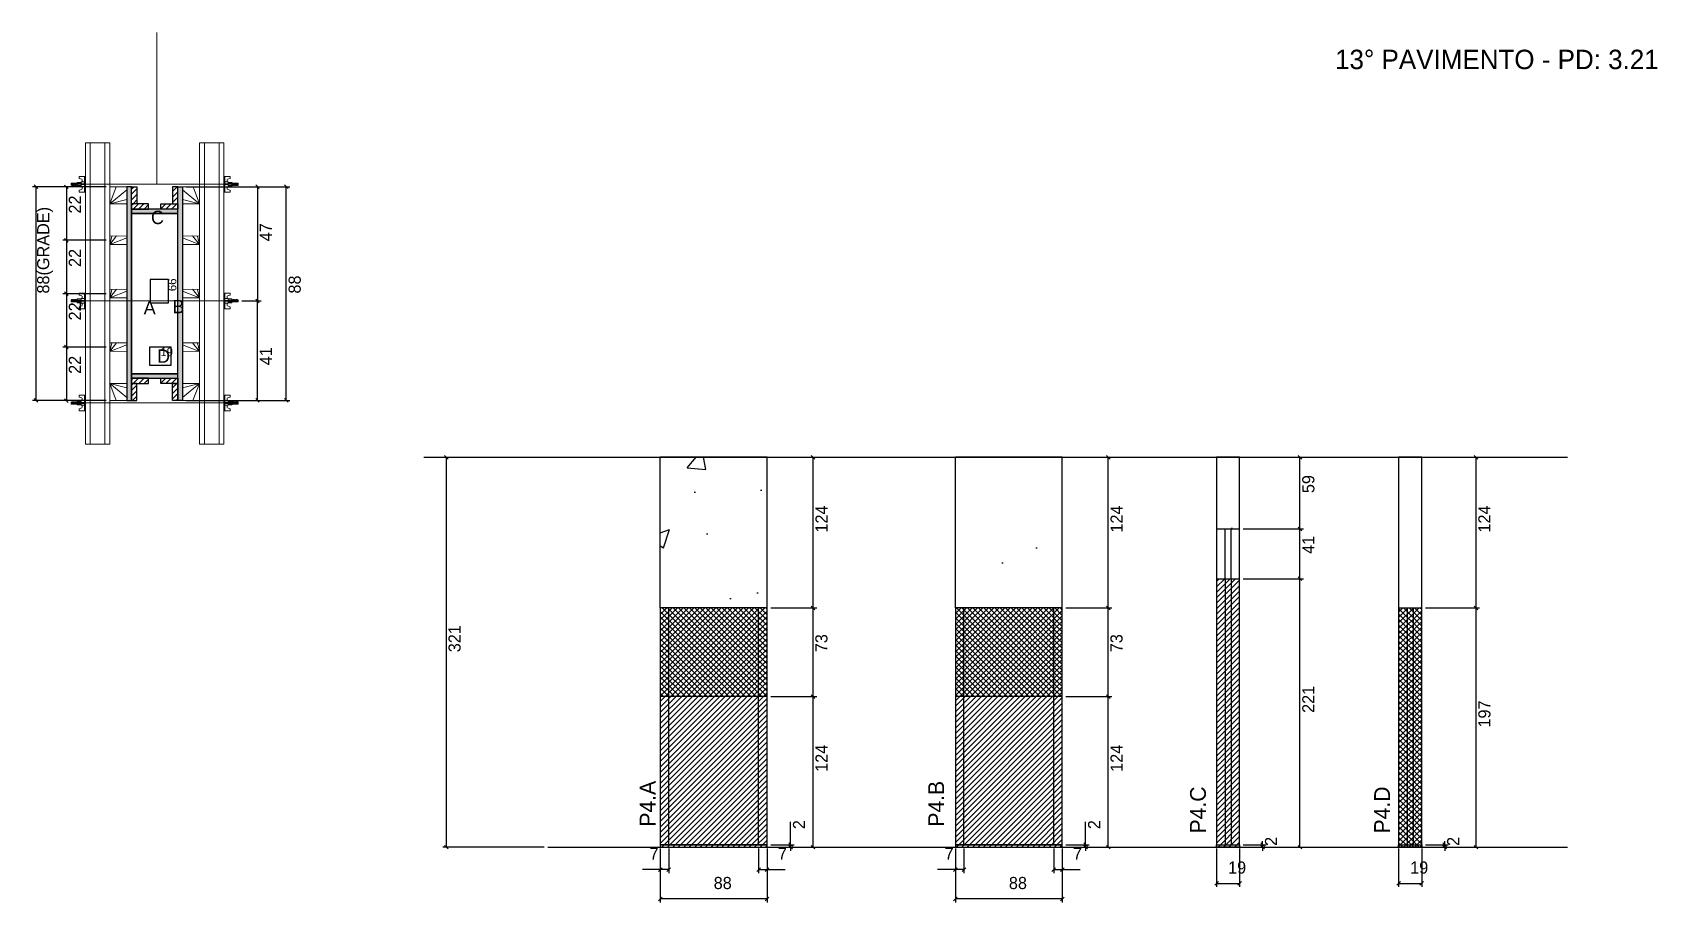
# Model space of a CAD drawing. Header units: metres. Extents: x 2924 to 4262, y 10994 to 11710.
import ezdxf

# ---------------------------------------------------------------- set-up
doc = ezdxf.new("R2010")
doc.units = ezdxf.units.M
for name, color, linetype in [('00 - FELIPE', 7, 'Continuous'), ('CHAPA', 7, 'Continuous'), ('COTA', 7, 'Continuous'), ('Hachura', 7, 'Continuous'), ('Madeira', 7, 'Continuous'), ('NIVEL 2° PAV.', 7, 'Continuous'), ('NOMENCLATURA', 7, 'Continuous'), ('Nível', 7, 'Continuous'), ('Painéis', 7, 'Continuous'), ('Perfil Metálico', 7, 'Continuous'), ('SARR_2.2x7', 7, 'Continuous'), ('SARRAFO', 7, 'Continuous'), ('Texto Seção', 7, 'Continuous'), ('TEXTO_GERAL', 7, 'Continuous')]:
    doc.layers.add(name, color=color, linetype=linetype)

msp = doc.modelspace()

# ---------------------------------------------------------------- hatches: boundary and pattern name
at = {"layer": 'COTA'}
h = msp.add_hatch(dxfattribs=at)
h.set_pattern_fill('AR-CONC')
h.paths.add_polyline_path([(3440.5, 11236.2), (3528.5, 11236.2), (3528.5, 11360.2), (3440.5, 11360.2), (3440.5, 11236.2)])
h = msp.add_hatch(dxfattribs=at)
h.set_pattern_fill('AR-CONC')
h.paths.add_polyline_path([(3683.6, 11236.2), (3771.6, 11236.2), (3771.6, 11360.2), (3683.6, 11360.2), (3683.6, 11236.2)])
h = msp.add_hatch(dxfattribs=at)
h.set_pattern_fill('AR-CONC')
h.paths.add_polyline_path([(3898.6, 11301.2), (3917.6, 11301.2), (3917.6, 11360.2), (3898.6, 11360.2), (3898.6, 11301.2)])
h = msp.add_hatch(dxfattribs=at)
h.set_pattern_fill('AR-CONC')
h.paths.add_polyline_path([(4067.6, 11236.2), (4067.6, 11360.2), (4048.6, 11360.2), (4048.6, 11236.2), (4067.6, 11236.2)])
at = {"layer": 'Hachura'}
h = msp.add_hatch(color=7, dxfattribs=at)
h.dxf.hatch_style = 1
h.paths.add_polyline_path([(3005.1, 11583), (3001.1, 11583), (3001.1, 11407), (3005.1, 11407), (3005.1, 11583)])
h = msp.add_hatch(dxfattribs=at)
h.set_pattern_fill('ANSI31')
h.paths.add_polyline_path([(3005.1, 11569), (3009.5, 11569), (3009.5, 11583), (3005.1, 11583), (3005.1, 11569)])
h = msp.add_hatch(dxfattribs=at)
h.set_pattern_fill('ANSI31')
h.paths.add_polyline_path([(3043.1, 11569), (3038.7, 11569), (3038.7, 11583), (3043.1, 11583), (3043.1, 11569)])
h = msp.add_hatch(color=7, dxfattribs=at)
h.dxf.hatch_style = 1
h.paths.add_polyline_path([(3043.1, 11583), (3047.1, 11583), (3047.1, 11407), (3043.1, 11407), (3043.1, 11583)])
h = msp.add_hatch(dxfattribs=at)
h.set_pattern_fill('ANSI31')
h.paths.add_polyline_path([(3005.1, 11564.6), (3005.1, 11569), (3019.1, 11569), (3019.1, 11564.6), (3005.1, 11564.6)])
h = msp.add_hatch(color=7, dxfattribs=at)
h.dxf.hatch_style = 1
h.paths.add_polyline_path([(3043.1, 11561), (3043.1, 11564.6), (3005.1, 11564.6), (3005.1, 11561), (3043.1, 11561)])
h = msp.add_hatch(color=7, dxfattribs=at)
h.dxf.hatch_style = 1
h.paths.add_polyline_path([(3043.1, 11561), (3043.1, 11564.6), (3005.1, 11564.6), (3005.1, 11561), (3043.1, 11561)])
h = msp.add_hatch(dxfattribs=at)
h.set_pattern_fill('ANSI31')
h.paths.add_polyline_path([(3043.1, 11564.6), (3043.1, 11569), (3029.1, 11569), (3029.1, 11564.6), (3043.1, 11564.6)])
h = msp.add_hatch(color=7, dxfattribs=at)
h.dxf.hatch_style = 1
h.paths.add_polyline_path([(3043.1, 11425.4), (3043.1, 11429), (3005.1, 11429), (3005.1, 11425.4), (3043.1, 11425.4)])
h = msp.add_hatch(color=7, dxfattribs=at)
h.dxf.hatch_style = 1
h.paths.add_polyline_path([(3043.1, 11425.4), (3043.1, 11429), (3005.1, 11429), (3005.1, 11425.4), (3043.1, 11425.4)])
h = msp.add_hatch(dxfattribs=at)
h.set_pattern_fill('ANSI31')
h.paths.add_polyline_path([(3005.1, 11421), (3005.1, 11425.4), (3019.1, 11425.4), (3019.1, 11421), (3005.1, 11421)])
h = msp.add_hatch(dxfattribs=at)
h.set_pattern_fill('ANSI31')
h.paths.add_polyline_path([(3005.1, 11421), (3009.5, 11421), (3009.5, 11407), (3005.1, 11407), (3005.1, 11421)])
h = msp.add_hatch(dxfattribs=at)
h.set_pattern_fill('ANSI31')
h.paths.add_polyline_path([(3043.1, 11421), (3043.1, 11425.4), (3029.1, 11425.4), (3029.1, 11421), (3043.1, 11421)])
h = msp.add_hatch(dxfattribs=at)
h.set_pattern_fill('ANSI31')
h.paths.add_polyline_path([(3043.1, 11421), (3038.7, 11421), (3038.7, 11407), (3043.1, 11407), (3043.1, 11421)])
h = msp.add_hatch(dxfattribs=at)
h.set_pattern_fill('ANSI31')
h.paths.add_polyline_path([(3917.6, 11039.2), (3917.6, 11260.2), (3898.6, 11260.2), (3898.6, 11039.2), (3917.6, 11039.2)])
h = msp.add_hatch(dxfattribs=at)
h.set_pattern_fill('ANSI37')
h.paths.add_polyline_path([(3440.5, 11236.2), (3440.5, 11163.2), (3528.5, 11163.2), (3528.5, 11236.2), (3440.5, 11236.2)])
h = msp.add_hatch(dxfattribs=at)
h.set_pattern_fill('ANSI37')
h.paths.add_polyline_path([(3683.6, 11236.2), (3683.6, 11163.2), (3771.6, 11163.2), (3771.6, 11236.2), (3683.6, 11236.2)])
h = msp.add_hatch(dxfattribs=at)
h.set_pattern_fill('ANSI37')
h.paths.add_polyline_path([(4067.6, 11039.2), (4067.6, 11236.2), (4048.6, 11236.2), (4048.6, 11039.2), (4067.6, 11039.2)])
h = msp.add_hatch(dxfattribs=at)
h.set_pattern_fill('ANSI31')
h.paths.add_polyline_path([(3528.5, 11039.2), (3528.5, 11163.2), (3440.5, 11163.2), (3440.5, 11039.2), (3528.5, 11039.2)])
h = msp.add_hatch(dxfattribs=at)
h.set_pattern_fill('ANSI31')
h.paths.add_polyline_path([(3771.6, 11163.2), (3683.6, 11163.2), (3683.6, 11039.2), (3771.6, 11039.2), (3771.6, 11163.2)])

# ---------------------------------------------------------------- linework, layer by layer
at = {"layer": '00 - FELIPE', "color": 4, "lineweight": 25}
for p, q in [((3921.7, 11301.2), (3970.3, 11301.2)), ((3967.3, 11260.2), (3967.3, 11301.2)), ((3921.7, 11260.2), (3970.3, 11260.2))]:
    msp.add_line(p, q, dxfattribs=at)
at = {"layer": '00 - FELIPE', "color": 0, "lineweight": 25}
for p, q in [((3968.8, 11299.7), (3965.8, 11302.7)), ((3965.8, 11261.7), (3968.8, 11258.7))]:
    msp.add_line(p, q, dxfattribs=at)
at = {"layer": 'CHAPA', "color": 1, "lineweight": 25}
for points in [[(3005.1, 11583), (3001.1, 11583), (3001.1, 11407), (3005.1, 11407)], [(3005.1, 11583), (3001.1, 11583), (3001.1, 11407), (3005.1, 11407)], [(3043.1, 11583), (3047.1, 11583), (3047.1, 11407), (3043.1, 11407)], [(3043.1, 11583), (3047.1, 11583), (3047.1, 11407), (3043.1, 11407)], [(3043.1, 11561), (3043.1, 11564.6), (3005.1, 11564.6), (3005.1, 11561)], [(3043.1, 11561), (3043.1, 11564.6), (3005.1, 11564.6), (3005.1, 11561)], [(3043.1, 11425.4), (3043.1, 11429), (3005.1, 11429), (3005.1, 11425.4)], [(3043.1, 11425.4), (3043.1, 11429), (3005.1, 11429), (3005.1, 11425.4)]]:
    msp.add_lwpolyline(points, close=True, dxfattribs=at)
at = {"layer": 'COTA', "color": 241, "lineweight": 25}
for p, q in [((2984.1, 11583), (2923.5, 11583)), ((2926.5, 11407), (2926.5, 11583)), ((2984.1, 11582.9), (2948.4, 11582.9)), ((2951.4, 11582.9), (2951.4, 11538.9)), ((3050.1, 11583), (3135.5, 11583)), ((3084.1, 11583), (3111.8, 11583)), ((3108.8, 11583), (3108.8, 11489)), ((3132.5, 11407), (3132.5, 11583)), ((2984.1, 11538.9), (2948.4, 11538.9)), ((2984.1, 11538.9), (2948.4, 11538.9)), ((2951.4, 11538.9), (2951.4, 11494.9)), ((2984.1, 11494.9), (2948.4, 11494.9)), ((2984.1, 11494.9), (2948.4, 11494.9)), ((2951.4, 11494.9), (2951.4, 11450.9)), ((3095.9, 11489), (3111.8, 11489)), ((3095.9, 11489), (3111.8, 11489)), ((3108.8, 11407), (3108.8, 11489)), ((2984.1, 11450.9), (2948.4, 11450.9)), ((2984.1, 11450.9), (2948.4, 11450.9)), ((2951.4, 11450.9), (2951.4, 11406.9)), ((2984.1, 11407), (2923.5, 11407)), ((2984.1, 11406.9), (2948.4, 11406.9)), ((3050.1, 11407), (3135.5, 11407)), ((3084.1, 11407), (3111.8, 11407)), ((3528.5, 11360.2), (3440.5, 11360.2)), ((3440.5, 11236.2), (3440.5, 11360.2)), ((3528.5, 11236.2), (3528.5, 11360.2)), ((3771.6, 11360.2), (3683.6, 11360.2)), ((3683.6, 11236.2), (3683.6, 11360.2)), ((3771.6, 11236.2), (3771.6, 11360.2))]:
    msp.add_line(p, q, dxfattribs=at)
at = {"layer": 'COTA', "color": 0, "lineweight": 25}
for p, q in [((2928, 11581.5), (2925, 11584.5)), ((2952.9, 11581.4), (2949.9, 11584.4)), ((3110.3, 11581.5), (3107.3, 11584.5)), ((3134, 11581.5), (3131, 11584.5)), ((2949.9, 11540.4), (2952.9, 11537.4)), ((2952.9, 11537.4), (2949.9, 11540.4)), ((2949.9, 11496.4), (2952.9, 11493.4)), ((2952.9, 11493.4), (2949.9, 11496.4)), ((3110.3, 11487.5), (3107.3, 11490.5)), ((3107.3, 11490.5), (3110.3, 11487.5)), ((2949.9, 11452.4), (2952.9, 11449.4)), ((2952.9, 11449.4), (2949.9, 11452.4)), ((2925, 11408.5), (2928, 11405.5)), ((2949.9, 11408.4), (2952.9, 11405.4)), ((3107.3, 11408.5), (3110.3, 11405.5)), ((3131, 11408.5), (3134, 11405.5)), ((3567.9, 11358.7), (3564.9, 11361.7)), ((3810.9, 11358.7), (3807.9, 11361.7)), ((3968.8, 11358.7), (3965.8, 11361.7)), ((4113.8, 11358.7), (4110.8, 11361.7)), ((3965.8, 11302.7), (3968.8, 11299.7)), ((3968.8, 11258.7), (3965.8, 11261.7)), ((3567.9, 11234.7), (3564.9, 11237.7)), ((3564.9, 11237.7), (3567.9, 11234.7)), ((3810.9, 11234.7), (3807.9, 11237.7)), ((3807.9, 11237.7), (3810.9, 11234.7)), ((4110.8, 11237.7), (4113.8, 11234.7)), ((4113.8, 11234.7), (4110.8, 11237.7)), ((3564.9, 11164.7), (3567.9, 11161.7)), ((3567.9, 11161.7), (3564.9, 11164.7)), ((3807.9, 11164.7), (3810.9, 11161.7)), ((3810.9, 11161.7), (3807.9, 11164.7)), ((3546.3, 11042.7), (3549.3, 11039.7)), ((3549.3, 11037.7), (3546.3, 11040.7)), ((3564.9, 11040.7), (3567.9, 11037.7)), ((3789.3, 11042.7), (3792.3, 11039.7)), ((3792.3, 11037.7), (3789.3, 11040.7)), ((3807.9, 11040.7), (3810.9, 11037.7)), ((3935, 11042.7), (3938, 11039.7)), ((3938, 11037.7), (3935, 11040.7)), ((3965.8, 11040.7), (3968.8, 11037.7)), ((4085, 11042.7), (4088, 11039.7)), ((4088, 11037.7), (4085, 11040.7)), ((4110.8, 11040.7), (4113.8, 11037.7)), ((3442, 11022.2), (3439, 11019.2)), ((3446, 11019.2), (3449, 11022.2)), ((3523, 11022.2), (3520, 11019.2)), ((3527, 11019.2), (3530, 11022.2)), ((3685.1, 11022.2), (3682.1, 11019.2)), ((3689.1, 11019.2), (3692.1, 11022.2)), ((3766.1, 11022.2), (3763.1, 11019.2)), ((3770.1, 11019.2), (3773.1, 11022.2)), ((3900.1, 11010.9), (3897.1, 11007.9)), ((3916.1, 11007.9), (3919.1, 11010.9)), ((4050.1, 11010.9), (4047.1, 11007.9)), ((4066.1, 11007.9), (4069.1, 11010.9)), ((3442, 10998.1), (3439, 10995.1)), ((3527, 10995.1), (3530, 10998.1)), ((3685.1, 10998.1), (3682.1, 10995.1)), ((3770.1, 10995.1), (3773.1, 10998.1))]:
    msp.add_line(p, q, dxfattribs=at)
at = {"layer": 'COTA', "color": 180, "lineweight": 25}
for p, q in [((3035.5, 11506.5), (3020.5, 11506.5)), ((3020.5, 11506.5), (3020.5, 11487.5)), ((3035.5, 11487.5), (3035.5, 11506.5)), ((3020.5, 11487.5), (3035.5, 11487.5)), ((3037.8, 11451), (3019.8, 11451)), ((3019.8, 11451), (3019.8, 11436)), ((3037.8, 11436), (3037.8, 11451)), ((3019.8, 11436), (3037.8, 11436))]:
    msp.add_line(p, q, dxfattribs=at)
at = {"layer": 'COTA', "color": 4, "lineweight": 25}
for p, q in [((3531.5, 11360.2), (3569.4, 11360.2)), ((3566.4, 11236.2), (3566.4, 11360.2)), ((3774.6, 11360.2), (3812.4, 11360.2)), ((3809.4, 11236.2), (3809.4, 11360.2)), ((3920.6, 11360.2), (3970.3, 11360.2)), ((3967.3, 11301.2), (3967.3, 11360.2)), ((4070.6, 11360.2), (4115.3, 11360.2)), ((4112.3, 11236.2), (4112.3, 11360.2)), ((3920.6, 11301.2), (3970.3, 11301.2)), ((3920.6, 11260.2), (3970.3, 11260.2)), ((3967.3, 11039.2), (3967.3, 11260.2)), ((3531.5, 11236.2), (3569.4, 11236.2)), ((3531.5, 11236.2), (3569.4, 11236.2)), ((3566.4, 11163.2), (3566.4, 11236.2)), ((3774.6, 11236.2), (3812.4, 11236.2)), ((3774.6, 11236.2), (3812.4, 11236.2)), ((3809.4, 11163.2), (3809.4, 11236.2)), ((4070.6, 11236.2), (4115.3, 11236.2)), ((4070.6, 11236.2), (4115.3, 11236.2)), ((4112.3, 11039.2), (4112.3, 11236.2)), ((3531.5, 11163.2), (3569.4, 11163.2)), ((3531.5, 11163.2), (3569.4, 11163.2)), ((3566.4, 11039.2), (3566.4, 11163.2)), ((3774.6, 11163.2), (3812.4, 11163.2)), ((3774.6, 11163.2), (3812.4, 11163.2)), ((3809.4, 11039.2), (3809.4, 11163.2)), ((3547.8, 11041.2), (3547.8, 11060.1)), ((3790.8, 11041.2), (3790.8, 11060.1)), ((3531.5, 11041.2), (3550.8, 11041.2)), ((3547.8, 11039.2), (3547.8, 11041.2)), ((3774.6, 11041.2), (3793.8, 11041.2)), ((3790.8, 11039.2), (3790.8, 11041.2)), ((3920.6, 11041.2), (3939.5, 11041.2)), ((3936.5, 11041.2), (3936.5, 11044.2)), ((3936.5, 11039.2), (3936.5, 11041.2)), ((4070.6, 11041.2), (4089.5, 11041.2)), ((4086.5, 11041.2), (4086.5, 11044.2)), ((4086.5, 11039.2), (4086.5, 11041.2)), ((3440.5, 11038.2), (3440.5, 10993.6)), ((3440.5, 11036.2), (3440.5, 11017.7)), ((3447.5, 11038.2), (3447.5, 11017.7)), ((3521.5, 11038.2), (3521.5, 11017.7)), ((3528.5, 11038.2), (3528.5, 10993.6)), ((3528.5, 11036.2), (3528.5, 11017.7)), ((3531.5, 11039.2), (3550.8, 11039.2)), ((3531.5, 11039.2), (3569.4, 11039.2)), ((3547.8, 11039.2), (3547.8, 11036.2)), ((3683.6, 11038.2), (3683.6, 10993.6)), ((3683.6, 11036.2), (3683.6, 11017.7)), ((3690.6, 11038.2), (3690.6, 11017.7)), ((3764.6, 11038.2), (3764.6, 11017.7)), ((3771.6, 11038.2), (3771.6, 10993.6)), ((3771.6, 11036.2), (3771.6, 11017.7)), ((3774.6, 11039.2), (3793.8, 11039.2)), ((3774.6, 11039.2), (3812.4, 11039.2)), ((3790.8, 11039.2), (3790.8, 11036.2)), ((3898.6, 11038.2), (3898.6, 11006.4)), ((3917.6, 11038.2), (3917.6, 11006.4)), ((3920.6, 11039.2), (3939.5, 11039.2)), ((3920.6, 11039.2), (3970.3, 11039.2)), ((3936.5, 11039.2), (3936.5, 11036.2)), ((4048.6, 11038.2), (4048.6, 11006.4)), ((4067.6, 11038.2), (4067.6, 11006.4)), ((4070.6, 11039.2), (4089.5, 11039.2)), ((4070.6, 11039.2), (4115.3, 11039.2)), ((4086.5, 11039.2), (4086.5, 11036.2)), ((3440.5, 11020.7), (3425.8, 11020.7)), ((3447.5, 11020.7), (3440.5, 11020.7)), ((3521.5, 11020.7), (3528.5, 11020.7)), ((3528.5, 11020.7), (3543.3, 11020.7)), ((3683.6, 11020.7), (3668.8, 11020.7)), ((3690.6, 11020.7), (3683.6, 11020.7)), ((3764.6, 11020.7), (3771.6, 11020.7)), ((3771.6, 11020.7), (3786.3, 11020.7)), ((3898.6, 11009.4), (3917.6, 11009.4)), ((4048.6, 11009.4), (4067.6, 11009.4)), ((3528.5, 10996.6), (3440.5, 10996.6)), ((3771.6, 10996.6), (3683.6, 10996.6))]:
    msp.add_line(p, q, dxfattribs=at)
at = {"layer": 'COTA', "color": 241, "lineweight": 25}
for points in [[(3917.6, 11301.2), (3917.6, 11360.2), (3898.6, 11360.2), (3898.6, 11301.2)], [(4067.6, 11236.2), (4067.6, 11360.2), (4048.6, 11360.2), (4048.6, 11236.2)]]:
    msp.add_lwpolyline(points, dxfattribs=at)
at = {"layer": 'Hachura', "color": 0, "lineweight": 9}
for p, q in [((2967.1, 11591.4), (2961.9, 11591.4)), ((2961.9, 11591.4), (2961.9, 11589.7)), ((2961.9, 11589.7), (2964.1, 11589.2)), ((2966.1, 11591.3), (2967.1, 11591.3)), ((2966.1, 11591.1), (2967.1, 11591.1)), ((2966.1, 11590.7), (2967.1, 11590.7)), ((2966.1, 11590.3), (2967.1, 11590.3)), ((2966.1, 11589.4), (2967.1, 11589.4)), ((2966.2, 11591.4), (2966.2, 11578.5)), ((2966.2, 11591.4), (2966.2, 11586.3)), ((2967.1, 11578.5), (2967.1, 11591.4)), ((3081.1, 11578.5), (3081.1, 11591.4)), ((3081.1, 11591.4), (3086.2, 11591.4)), ((3082, 11591.3), (3081.1, 11591.3)), ((3082, 11591.1), (3081.1, 11591.1)), ((3082, 11590.7), (3081.1, 11590.7)), ((3082, 11590.3), (3081.1, 11590.3)), ((3082, 11589.4), (3081.1, 11589.4)), ((3082, 11591.4), (3082, 11578.5)), ((3082, 11591.4), (3082, 11586.3)), ((3086.2, 11589.7), (3084, 11589.2)), ((3086.2, 11591.4), (3086.2, 11589.7)), ((2955.6, 11586), (2955.3, 11585.7)), ((2955.3, 11585.7), (2955.3, 11584.4)), ((2955.6, 11584.1), (2955.3, 11584.4)), ((2955.9, 11586), (2955.6, 11586)), ((2955.6, 11584.1), (2955.6, 11586)), ((2956.2, 11584.1), (2955.6, 11585.3)), ((2956.2, 11584), (2955.6, 11585.1)), ((2955.6, 11584.6), (2955.9, 11583.9)), ((2955.6, 11584.3), (2955.7, 11584.1)), ((2955.9, 11586), (2956.9, 11584.1)), ((2955.9, 11586), (2956.9, 11584.1)), ((2956, 11586.1), (2957.1, 11583.9)), ((2957.3, 11584), (2956.2, 11586.1)), ((2956.2, 11584.1), (2956.9, 11584.1)), ((2957.1, 11586), (2956.4, 11586)), ((2957.4, 11584.1), (2956.4, 11586)), ((2957.1, 11586), (2958, 11584.1)), ((2957.2, 11586.1), (2958.2, 11583.9)), ((2958.5, 11584), (2957.4, 11586.1)), ((2958, 11584.1), (2957.4, 11584.1)), ((2958.2, 11586), (2957.6, 11586)), ((2958.6, 11584.1), (2957.6, 11586)), ((2957.8, 11586), (2957.6, 11586)), ((2958.2, 11586), (2959.2, 11584.1)), ((2958.3, 11586.1), (2959.4, 11583.9)), ((2959.6, 11584), (2958.6, 11586.1)), ((2958.8, 11584.1), (2958.6, 11584.1)), ((2959.4, 11586), (2958.7, 11586)), ((2959.7, 11584.1), (2958.7, 11586)), ((2958.8, 11584.1), (2959.2, 11584.1)), ((2959.4, 11586), (2960.4, 11584.1)), ((2960.4, 11584.8), (2959.7, 11586.1)), ((2959.7, 11584.1), (2960.4, 11584.1)), ((2960.4, 11585.1), (2959.9, 11586)), ((2960.4, 11586), (2959.9, 11586)), ((2960.4, 11583.3), (2960.4, 11586.6)), ((2960.4, 11583.3), (2960.4, 11586.6)), ((2960.4, 11586.6), (2963.6, 11586.6)), ((2960.4, 11585.6), (2963.6, 11585.6)), ((2960.4, 11584.1), (2963.6, 11584.1)), ((2963.6, 11583.3), (2960.4, 11583.3)), ((2961.9, 11580.2), (2964.1, 11580.8)), ((2961.9, 11578.5), (2961.9, 11580.2)), ((2966.2, 11578.5), (2961.9, 11578.5)), ((2963.6, 11586.9), (2963.6, 11583)), ((2966.2, 11586.9), (2963.6, 11586.9)), ((2963.6, 11583), (2963.6, 11583.3)), ((2963.6, 11583), (2963.6, 11583.3)), ((2963.6, 11583), (2966.2, 11583)), ((2966.2, 11585.3), (2964.2, 11585.3)), ((2964.2, 11584.8), (2966.2, 11584.8)), ((2964.4, 11588.8), (2964.4, 11586.9)), ((2964.4, 11581.1), (2964.4, 11583)), ((2966.1, 11588), (2967.1, 11588)), ((2966.1, 11581.9), (2967.1, 11581.9)), ((2966.1, 11580.5), (2967.1, 11580.5)), ((2966.1, 11579.7), (2967.1, 11579.7)), ((2966.1, 11579.2), (2967.1, 11579.2)), ((2966.1, 11578.9), (2967.1, 11578.9)), ((2966.1, 11578.6), (2967.1, 11578.6)), ((2966.2, 11585), (2966.2, 11586.9)), ((2966.2, 11586.3), (2966.2, 11585.6)), ((2966.2, 11585), (2967.1, 11585)), ((2966.2, 11578.5), (2967.1, 11578.5)), ((2966.5, 11585.9), (2966.3, 11585.9)), ((2966.3, 11584), (2966.7, 11584)), ((2966.9, 11585.9), (2966.5, 11585.9)), ((2967.1, 11579.5), (2967.1, 11587.3)), ((3082, 11588), (3081.1, 11588)), ((3081.1, 11579.5), (3081.1, 11587.3)), ((3082, 11585), (3081.1, 11585)), ((3082, 11581.9), (3081.1, 11581.9)), ((3082, 11580.5), (3081.1, 11580.5)), ((3082, 11579.7), (3081.1, 11579.7)), ((3082, 11579.2), (3081.1, 11579.2)), ((3082, 11578.9), (3081.1, 11578.9)), ((3082, 11578.6), (3081.1, 11578.6)), ((3082, 11578.5), (3081.1, 11578.5)), ((3081.2, 11585.9), (3081.7, 11585.9)), ((3081.8, 11584), (3081.4, 11584)), ((3081.7, 11585.9), (3081.9, 11585.9)), ((3082, 11585), (3082, 11586.9)), ((3082, 11586.9), (3084.6, 11586.9)), ((3082, 11586.3), (3082, 11585.6)), ((3082, 11585.3), (3084, 11585.3)), ((3084, 11584.8), (3082, 11584.8)), ((3084.6, 11583), (3082, 11583)), ((3082, 11578.5), (3086.2, 11578.5)), ((3083.8, 11588.8), (3083.8, 11586.9)), ((3083.8, 11581.1), (3083.8, 11583)), ((3086.2, 11580.2), (3084, 11580.8)), ((3084.6, 11586.9), (3084.6, 11583)), ((3087.8, 11586.6), (3084.6, 11586.6)), ((3087.8, 11585.6), (3084.6, 11585.6)), ((3087.8, 11584.1), (3084.6, 11584.1)), ((3084.6, 11583.3), (3087.8, 11583.3)), ((3084.6, 11583), (3084.6, 11583.3)), ((3084.6, 11583), (3084.6, 11583.3)), ((3086.2, 11578.5), (3086.2, 11580.2)), ((3087.7, 11583.3), (3087.7, 11586.6)), ((3087.8, 11583.3), (3087.8, 11586.6)), ((3087.8, 11584.8), (3088.4, 11586.1)), ((3088.7, 11586), (3087.8, 11584.1)), ((3087.8, 11585.1), (3088.2, 11586)), ((3087.8, 11586), (3088.2, 11586)), ((3088.4, 11584.1), (3087.8, 11584.1)), ((3088.4, 11584.1), (3089.4, 11586)), ((3088.5, 11584), (3089.6, 11586.1)), ((3089.8, 11586.1), (3088.7, 11583.9)), ((3088.7, 11586), (3089.4, 11586)), ((3089.9, 11586), (3088.9, 11584.1)), ((3089.4, 11584.1), (3088.9, 11584.1)), ((3089.4, 11584.1), (3089.6, 11584.1)), ((3089.6, 11584.1), (3090.5, 11586)), ((3089.7, 11584), (3090.7, 11586.1)), ((3091, 11586.1), (3089.9, 11583.9)), ((3089.9, 11586), (3090.5, 11586)), ((3091.1, 11586), (3090.1, 11584.1)), ((3090.1, 11584.1), (3090.7, 11584.1)), ((3090.3, 11586), (3090.5, 11586)), ((3090.7, 11584.1), (3091.7, 11586)), ((3090.8, 11584), (3091.9, 11586.1)), ((3092.1, 11586.1), (3091.1, 11583.9)), ((3091.1, 11586), (3091.7, 11586)), ((3092.2, 11586), (3091.3, 11584.1)), ((3092.2, 11586), (3091.3, 11584.1)), ((3091.9, 11584.1), (3091.3, 11584.1)), ((3091.9, 11584.1), (3092.5, 11585.3)), ((3092, 11584), (3092.5, 11585.1)), ((3092.2, 11586), (3092.5, 11586)), ((3092.5, 11584.6), (3092.2, 11583.9)), ((3092.5, 11584.3), (3092.4, 11584.1)), ((3092.5, 11586), (3092.9, 11585.7)), ((3092.5, 11584.1), (3092.5, 11586)), ((3092.5, 11584.1), (3092.9, 11584.4)), ((3092.9, 11585.7), (3092.9, 11584.4)), ((2955.6, 11490), (2955.3, 11489.7)), ((2955.3, 11489.7), (2955.3, 11488.4)), ((2955.6, 11488.1), (2955.3, 11488.4)), ((2955.9, 11490), (2955.6, 11490)), ((2955.6, 11488.1), (2955.6, 11490)), ((2956.2, 11488.1), (2955.6, 11489.3)), ((2956.2, 11488), (2955.6, 11489.1)), ((2955.6, 11488.6), (2955.9, 11487.9)), ((2955.6, 11488.3), (2955.7, 11488.1)), ((2955.9, 11490), (2956.9, 11488.1)), ((2955.9, 11490), (2956.9, 11488.1)), ((2956, 11490.1), (2957.1, 11487.9)), ((2957.3, 11488), (2956.2, 11490.1)), ((2956.2, 11488.1), (2956.9, 11488.1)), ((2957.1, 11490), (2956.4, 11490)), ((2957.4, 11488.1), (2956.4, 11490)), ((2957.1, 11490), (2958, 11488.1)), ((2957.2, 11490.1), (2958.2, 11487.9)), ((2958.5, 11488), (2957.4, 11490.1)), ((2958, 11488.1), (2957.4, 11488.1)), ((2958.2, 11490), (2957.6, 11490)), ((2958.6, 11488.1), (2957.6, 11490)), ((2957.8, 11490), (2957.6, 11490)), ((2958.2, 11490), (2959.2, 11488.1)), ((2958.3, 11490.1), (2959.4, 11487.9)), ((2959.6, 11488), (2958.6, 11490.1)), ((2958.8, 11488.1), (2958.6, 11488.1)), ((2959.4, 11490), (2958.7, 11490)), ((2959.7, 11488.1), (2958.7, 11490)), ((2958.8, 11488.1), (2959.2, 11488.1)), ((2959.4, 11490), (2960.4, 11488.1)), ((2960.4, 11488.8), (2959.7, 11490.1)), ((2959.7, 11488.1), (2960.4, 11488.1)), ((2960.4, 11489.1), (2959.9, 11490)), ((2960.4, 11490), (2959.9, 11490)), ((2960.4, 11487.3), (2960.4, 11490.6)), ((2960.4, 11487.3), (2960.4, 11490.6)), ((2960.4, 11490.6), (2963.6, 11490.6)), ((2960.4, 11489.6), (2963.6, 11489.6)), ((2960.4, 11488.1), (2963.6, 11488.1)), ((2963.6, 11487.3), (2960.4, 11487.3)), ((2967.1, 11495.4), (2961.9, 11495.4)), ((2961.9, 11495.4), (2961.9, 11493.7)), ((2961.9, 11493.7), (2964.1, 11493.2)), ((2961.9, 11484.2), (2964.1, 11484.8)), ((2961.9, 11482.5), (2961.9, 11484.2)), ((2966.2, 11482.5), (2961.9, 11482.5)), ((2963.6, 11490.9), (2963.6, 11487)), ((2966.2, 11490.9), (2963.6, 11490.9)), ((2963.6, 11487), (2963.6, 11487.3)), ((2963.6, 11487), (2963.6, 11487.3)), ((2963.6, 11487), (2966.2, 11487)), ((2966.2, 11489.3), (2964.2, 11489.3)), ((2964.2, 11488.8), (2966.2, 11488.8)), ((2964.4, 11492.8), (2964.4, 11490.9)), ((2964.4, 11485.1), (2964.4, 11487)), ((2966.1, 11495.3), (2967.1, 11495.3)), ((2966.1, 11495.1), (2967.1, 11495.1)), ((2966.1, 11494.7), (2967.1, 11494.7)), ((2966.1, 11494.3), (2967.1, 11494.3)), ((2966.1, 11493.4), (2967.1, 11493.4)), ((2966.1, 11492), (2967.1, 11492)), ((2966.1, 11485.9), (2967.1, 11485.9)), ((2966.1, 11484.5), (2967.1, 11484.5)), ((2966.1, 11483.7), (2967.1, 11483.7)), ((2966.1, 11483.2), (2967.1, 11483.2)), ((2966.1, 11482.9), (2967.1, 11482.9)), ((2966.1, 11482.6), (2967.1, 11482.6)), ((2966.2, 11495.4), (2966.2, 11482.5)), ((2966.2, 11495.4), (2966.2, 11490.3)), ((2966.2, 11489), (2966.2, 11490.9)), ((2966.2, 11490.3), (2966.2, 11489.6)), ((2966.2, 11489), (2967.1, 11489)), ((2966.2, 11482.5), (2967.1, 11482.5)), ((2966.5, 11489.9), (2966.3, 11489.9)), ((2966.3, 11488), (2966.7, 11488)), ((2966.9, 11489.9), (2966.5, 11489.9)), ((2967.1, 11482.5), (2967.1, 11495.4)), ((2967.1, 11483.5), (2967.1, 11491.3)), ((3081.1, 11482.5), (3081.1, 11495.4)), ((3081.1, 11495.4), (3086.2, 11495.4)), ((3082, 11495.3), (3081.1, 11495.3)), ((3082, 11495.1), (3081.1, 11495.1)), ((3082, 11494.7), (3081.1, 11494.7)), ((3082, 11494.3), (3081.1, 11494.3)), ((3082, 11493.4), (3081.1, 11493.4)), ((3082, 11492), (3081.1, 11492)), ((3081.1, 11483.5), (3081.1, 11491.3)), ((3082, 11489), (3081.1, 11489)), ((3082, 11485.9), (3081.1, 11485.9)), ((3082, 11484.5), (3081.1, 11484.5)), ((3082, 11483.7), (3081.1, 11483.7)), ((3082, 11483.2), (3081.1, 11483.2)), ((3082, 11482.9), (3081.1, 11482.9)), ((3082, 11482.6), (3081.1, 11482.6)), ((3082, 11482.5), (3081.1, 11482.5)), ((3081.2, 11489.9), (3081.7, 11489.9)), ((3081.8, 11488), (3081.4, 11488)), ((3081.7, 11489.9), (3081.9, 11489.9)), ((3082, 11495.4), (3082, 11482.5)), ((3082, 11495.4), (3082, 11490.3)), ((3082, 11489), (3082, 11490.9)), ((3082, 11490.9), (3084.6, 11490.9)), ((3082, 11490.3), (3082, 11489.6)), ((3082, 11489.3), (3084, 11489.3)), ((3084, 11488.8), (3082, 11488.8)), ((3084.6, 11487), (3082, 11487)), ((3082, 11482.5), (3086.2, 11482.5)), ((3083.8, 11492.8), (3083.8, 11490.9)), ((3083.8, 11485.1), (3083.8, 11487)), ((3086.2, 11493.7), (3084, 11493.2)), ((3086.2, 11484.2), (3084, 11484.8)), ((3084.6, 11490.9), (3084.6, 11487)), ((3087.8, 11490.6), (3084.6, 11490.6)), ((3087.8, 11489.6), (3084.6, 11489.6)), ((3087.8, 11488.1), (3084.6, 11488.1)), ((3084.6, 11487.3), (3087.8, 11487.3)), ((3084.6, 11487), (3084.6, 11487.3)), ((3084.6, 11487), (3084.6, 11487.3)), ((3086.2, 11495.4), (3086.2, 11493.7)), ((3086.2, 11482.5), (3086.2, 11484.2)), ((3087.7, 11487.3), (3087.7, 11490.6)), ((3087.8, 11487.3), (3087.8, 11490.6)), ((3087.8, 11488.8), (3088.4, 11490.1)), ((3088.7, 11490), (3087.8, 11488.1)), ((3087.8, 11489.1), (3088.2, 11490)), ((3087.8, 11490), (3088.2, 11490)), ((3088.4, 11488.1), (3087.8, 11488.1)), ((3088.4, 11488.1), (3089.4, 11490)), ((3088.5, 11488), (3089.6, 11490.1)), ((3089.8, 11490.1), (3088.7, 11487.9)), ((3088.7, 11490), (3089.4, 11490)), ((3089.9, 11490), (3088.9, 11488.1)), ((3089.4, 11488.1), (3088.9, 11488.1)), ((3089.4, 11488.1), (3089.6, 11488.1)), ((3089.6, 11488.1), (3090.5, 11490)), ((3089.7, 11488), (3090.7, 11490.1)), ((3091, 11490.1), (3089.9, 11487.9)), ((3089.9, 11490), (3090.5, 11490)), ((3091.1, 11490), (3090.1, 11488.1)), ((3090.1, 11488.1), (3090.7, 11488.1)), ((3090.3, 11490), (3090.5, 11490)), ((3090.7, 11488.1), (3091.7, 11490)), ((3090.8, 11488), (3091.9, 11490.1)), ((3092.1, 11490.1), (3091.1, 11487.9)), ((3091.1, 11490), (3091.7, 11490)), ((3092.2, 11490), (3091.3, 11488.1)), ((3092.2, 11490), (3091.3, 11488.1)), ((3091.9, 11488.1), (3091.3, 11488.1)), ((3091.9, 11488.1), (3092.5, 11489.3)), ((3092, 11488), (3092.5, 11489.1)), ((3092.2, 11490), (3092.5, 11490)), ((3092.5, 11488.6), (3092.2, 11487.9)), ((3092.5, 11488.3), (3092.4, 11488.1)), ((3092.5, 11490), (3092.9, 11489.7)), ((3092.5, 11488.1), (3092.5, 11490)), ((3092.5, 11488.1), (3092.9, 11488.4)), ((3092.9, 11489.7), (3092.9, 11488.4)), ((2955.6, 11405.9), (2955.3, 11405.5)), ((2955.3, 11404.2), (2955.3, 11405.5)), ((2955.6, 11403.9), (2955.3, 11404.2)), ((2955.6, 11405.3), (2955.9, 11406)), ((2956.2, 11406), (2955.6, 11404.8)), ((2955.6, 11405.6), (2955.7, 11405.9)), ((2956.2, 11405.9), (2955.6, 11404.6)), ((2955.6, 11405.9), (2955.6, 11403.9)), ((2955.9, 11403.9), (2955.6, 11403.9)), ((2955.9, 11403.9), (2956.9, 11405.9)), ((2955.9, 11403.9), (2956.9, 11405.9)), ((2956, 11403.9), (2957.1, 11406)), ((2957.3, 11406), (2956.2, 11403.8)), ((2956.2, 11405.9), (2956.9, 11405.9)), ((2957.4, 11405.9), (2956.4, 11403.9)), ((2957.1, 11403.9), (2956.4, 11403.9)), ((2957.1, 11403.9), (2958, 11405.9)), ((2957.2, 11403.9), (2958.2, 11406)), ((2958.5, 11406), (2957.4, 11403.8)), ((2958, 11405.9), (2957.4, 11405.9)), ((2958.6, 11405.9), (2957.6, 11403.9)), ((2958.2, 11403.9), (2957.6, 11403.9)), ((2957.8, 11403.9), (2957.6, 11403.9)), ((2958.2, 11403.9), (2959.2, 11405.9)), ((2958.3, 11403.9), (2959.4, 11406)), ((2959.6, 11406), (2958.6, 11403.8)), ((2958.8, 11405.9), (2958.6, 11405.9)), ((2959.7, 11405.9), (2958.7, 11403.9)), ((2959.4, 11403.9), (2958.7, 11403.9)), ((2958.8, 11405.9), (2959.2, 11405.9)), ((2959.4, 11403.9), (2960.4, 11405.9)), ((2959.7, 11405.9), (2960.4, 11405.9)), ((2960.4, 11405.1), (2959.7, 11403.8)), ((2960.4, 11404.8), (2959.9, 11403.9)), ((2960.4, 11403.9), (2959.9, 11403.9)), ((2960.4, 11406.6), (2960.4, 11403.3)), ((2960.4, 11406.6), (2960.4, 11403.3)), ((2963.6, 11406.6), (2960.4, 11406.6)), ((2960.4, 11405.9), (2963.6, 11405.9)), ((2960.4, 11404.3), (2963.6, 11404.3)), ((2960.4, 11403.3), (2963.6, 11403.3)), ((2966.2, 11411.4), (2961.9, 11411.4)), ((2961.9, 11411.4), (2961.9, 11409.7)), ((2961.9, 11409.7), (2964.1, 11409.1)), ((2963.6, 11403), (2963.6, 11406.9)), ((2963.6, 11406.9), (2966.2, 11406.9)), ((2963.6, 11406.9), (2963.6, 11406.6)), ((2963.6, 11406.9), (2963.6, 11406.6)), ((2966.2, 11403), (2963.6, 11403)), ((2964.2, 11405.2), (2966.2, 11405.2)), ((2966.2, 11404.6), (2964.2, 11404.6)), ((2964.4, 11408.8), (2964.4, 11406.9)), ((2964.4, 11401.1), (2964.4, 11403)), ((2966.1, 11411.3), (2967.1, 11411.3)), ((2966.1, 11411.1), (2967.1, 11411.1)), ((2966.1, 11410.7), (2967.1, 11410.7)), ((2966.1, 11410.3), (2967.1, 11410.3)), ((2966.1, 11409.4), (2967.1, 11409.4)), ((2966.1, 11408), (2967.1, 11408)), ((2966.2, 11398.5), (2966.2, 11411.4)), ((2966.2, 11411.4), (2967.1, 11411.4)), ((2966.2, 11405), (2966.2, 11403)), ((2966.2, 11405), (2967.1, 11405)), ((2966.2, 11403.7), (2966.2, 11404.3)), ((2966.2, 11398.5), (2966.2, 11403.7)), ((2966.3, 11405.9), (2966.7, 11405.9)), ((2966.5, 11404), (2966.3, 11404)), ((2966.9, 11404), (2966.5, 11404)), ((2967.1, 11411.4), (2967.1, 11398.5)), ((2967.1, 11410.5), (2967.1, 11402.6)), ((3081.1, 11411.4), (3081.1, 11398.5)), ((3082, 11411.4), (3081.1, 11411.4)), ((3082, 11411.3), (3081.1, 11411.3)), ((3082, 11411.1), (3081.1, 11411.1)), ((3082, 11410.7), (3081.1, 11410.7)), ((3081.1, 11410.5), (3081.1, 11402.6)), ((3082, 11410.3), (3081.1, 11410.3)), ((3082, 11409.4), (3081.1, 11409.4)), ((3082, 11408), (3081.1, 11408)), ((3082, 11405), (3081.1, 11405)), ((3081.2, 11404), (3081.7, 11404)), ((3081.8, 11405.9), (3081.4, 11405.9)), ((3081.7, 11404), (3081.9, 11404)), ((3082, 11398.5), (3082, 11411.4)), ((3082, 11411.4), (3086.2, 11411.4)), ((3084.6, 11406.9), (3082, 11406.9)), ((3084, 11405.2), (3082, 11405.2)), ((3082, 11405), (3082, 11403)), ((3082, 11404.6), (3084, 11404.6)), ((3082, 11403.7), (3082, 11404.3)), ((3082, 11398.5), (3082, 11403.7)), ((3082, 11403), (3084.6, 11403)), ((3083.8, 11408.8), (3083.8, 11406.9)), ((3083.8, 11401.1), (3083.8, 11403)), ((3086.2, 11409.7), (3084, 11409.1)), ((3084.6, 11403), (3084.6, 11406.9)), ((3084.6, 11406.9), (3084.6, 11406.6)), ((3084.6, 11406.9), (3084.6, 11406.6)), ((3084.6, 11406.6), (3087.8, 11406.6)), ((3087.8, 11405.9), (3084.6, 11405.9)), ((3087.8, 11404.3), (3084.6, 11404.3)), ((3087.8, 11403.3), (3084.6, 11403.3)), ((3086.2, 11411.4), (3086.2, 11409.7)), ((3087.7, 11406.6), (3087.7, 11403.3)), ((3087.8, 11406.6), (3087.8, 11403.3)), ((3088.4, 11405.9), (3087.8, 11405.9)), ((3088.7, 11403.9), (3087.8, 11405.9)), ((3087.8, 11405.1), (3088.4, 11403.8)), ((3087.8, 11404.8), (3088.2, 11403.9)), ((3087.8, 11403.9), (3088.2, 11403.9)), ((3088.4, 11405.9), (3089.4, 11403.9)), ((3088.5, 11406), (3089.6, 11403.8)), ((3089.8, 11403.9), (3088.7, 11406)), ((3088.7, 11403.9), (3089.4, 11403.9)), ((3089.4, 11405.9), (3088.9, 11405.9)), ((3089.9, 11403.9), (3088.9, 11405.9)), ((3089.4, 11405.9), (3089.6, 11405.9)), ((3089.6, 11405.9), (3090.5, 11403.9)), ((3089.7, 11406), (3090.7, 11403.8)), ((3091, 11403.9), (3089.9, 11406)), ((3089.9, 11403.9), (3090.5, 11403.9)), ((3090.1, 11405.9), (3090.7, 11405.9)), ((3091.1, 11403.9), (3090.1, 11405.9)), ((3090.3, 11403.9), (3090.5, 11403.9)), ((3090.7, 11405.9), (3091.7, 11403.9)), ((3090.8, 11406), (3091.9, 11403.8)), ((3092.1, 11403.9), (3091.1, 11406)), ((3091.1, 11403.9), (3091.7, 11403.9)), ((3092.2, 11403.9), (3091.3, 11405.9)), ((3091.9, 11405.9), (3091.3, 11405.9)), ((3092.2, 11403.9), (3091.3, 11405.9)), ((3091.9, 11405.9), (3092.5, 11404.6)), ((3092, 11406), (3092.5, 11404.8)), ((3092.5, 11405.3), (3092.2, 11406)), ((3092.2, 11403.9), (3092.5, 11403.9)), ((3092.5, 11405.6), (3092.4, 11405.9)), ((3092.5, 11405.9), (3092.9, 11405.5)), ((3092.5, 11405.9), (3092.5, 11403.9)), ((3092.5, 11403.9), (3092.9, 11404.2)), ((3092.9, 11404.2), (3092.9, 11405.5)), ((2961.9, 11400.2), (2964.1, 11400.8)), ((2961.9, 11398.5), (2961.9, 11400.2)), ((2967.1, 11398.5), (2961.9, 11398.5)), ((2966.1, 11401.9), (2967.1, 11401.9)), ((2966.1, 11400.5), (2967.1, 11400.5)), ((2966.1, 11399.7), (2967.1, 11399.7)), ((2966.1, 11399.2), (2967.1, 11399.2)), ((2966.1, 11398.9), (2967.1, 11398.9)), ((2966.1, 11398.6), (2967.1, 11398.6)), ((3082, 11401.9), (3081.1, 11401.9)), ((3082, 11400.5), (3081.1, 11400.5)), ((3082, 11399.7), (3081.1, 11399.7)), ((3082, 11399.2), (3081.1, 11399.2)), ((3082, 11398.9), (3081.1, 11398.9)), ((3082, 11398.6), (3081.1, 11398.6)), ((3081.1, 11398.5), (3086.2, 11398.5)), ((3086.2, 11400.2), (3084, 11400.8)), ((3086.2, 11398.5), (3086.2, 11400.2))]:
    msp.add_line(p, q, dxfattribs=at)
at = {"layer": 'Hachura', "color": 251, "lineweight": 9}
for p, q in [((3091.9, 11585), (2960.1, 11585)), ((3091.9, 11489), (2960.1, 11489)), ((3091.9, 11405), (2960.1, 11405))]:
    msp.add_line(p, q, dxfattribs=at)
at = {"layer": 'Madeira', "color": 126, "lineweight": 18}
for p, q in [((2987.1, 11568.9), (2992.5, 11582.9)), ((2987.1, 11568.9), (3001.1, 11580.5)), ((3061.1, 11568.9), (3047.1, 11580.5)), ((3061.1, 11568.9), (3055.7, 11582.9)), ((2987.1, 11568.9), (3001.1, 11572.4)), ((3061.1, 11568.9), (3047.1, 11572.4)), ((2987.1, 11535.4), (2992.8, 11542.5)), ((2987.1, 11535.4), (2988.8, 11542.4)), ((2987.1, 11535.4), (3001.1, 11540.9)), ((3061.1, 11535.4), (3047.1, 11540.9)), ((3061.1, 11535.4), (3055.3, 11542.5)), ((3061.1, 11535.4), (3059.3, 11542.4)), ((2987.1, 11491.4), (2992.8, 11498.5)), ((2987.1, 11491.4), (2988.8, 11498.4)), ((2987.1, 11491.4), (3001.1, 11496.9)), ((3061.1, 11491.4), (3047.1, 11496.9)), ((3061.1, 11491.4), (3055.3, 11498.5)), ((3061.1, 11491.4), (3059.3, 11498.4)), ((2987.1, 11447.4), (2992.8, 11454.5)), ((2987.1, 11447.4), (2988.8, 11454.4)), ((2987.1, 11447.4), (3001.1, 11452.9)), ((3061.1, 11447.4), (3047.1, 11452.9)), ((3061.1, 11447.4), (3055.3, 11454.5)), ((3061.1, 11447.4), (3059.3, 11454.4)), ((2987.1, 11420.9), (3001.1, 11409.4)), ((2987.1, 11420.9), (3001.1, 11417.5)), ((2987.1, 11420.9), (2992.5, 11407)), ((3061.1, 11420.9), (3047.1, 11409.4)), ((3061.1, 11420.9), (3047.1, 11417.5)), ((3061.1, 11420.9), (3055.6, 11407))]:
    msp.add_line(p, q, dxfattribs=at)
for points in [[(2987.1, 11406.9), (3001.1, 11407), (3001.1, 11583), (2987.1, 11582.9)], [(2987.1, 11568.9), (3001.1, 11569), (3001.1, 11583), (2987.1, 11582.9)], [(3061.1, 11406.9), (3047.1, 11407), (3047.1, 11583), (3061.1, 11582.9)], [(3061.1, 11568.9), (3047.1, 11569), (3047.1, 11583), (3061.1, 11582.9)], [(2987.1, 11535.4), (2987.1, 11542.4), (3001.1, 11542.5), (3001.1, 11535.5)], [(3061.1, 11535.4), (3061.1, 11542.4), (3047.1, 11542.5), (3047.1, 11535.5)], [(2987.1, 11491.4), (2987.1, 11498.4), (3001.1, 11498.5), (3001.1, 11491.5)], [(3061.1, 11491.4), (3061.1, 11498.4), (3047.1, 11498.5), (3047.1, 11491.5)], [(2987.1, 11447.4), (2987.1, 11454.4), (3001.1, 11454.5), (3001.1, 11447.5)], [(3061.1, 11447.4), (3061.1, 11454.4), (3047.1, 11454.5), (3047.1, 11447.5)], [(2987.1, 11420.9), (3001.1, 11421), (3001.1, 11407), (2987.1, 11406.9)], [(3061.1, 11420.9), (3047.1, 11421), (3047.1, 11407), (3061.1, 11406.9)]]:
    msp.add_lwpolyline(points, close=True, dxfattribs=at)
at = {"layer": 'NIVEL 2° PAV.', "color": 4, "lineweight": 25}
for p, q in [((3261.2, 11360.2), (3267.4, 11360.2)), ((3264.4, 11039.2), (3264.4, 11360.2)), ((3344.9, 11039.2), (3261.4, 11039.2))]:
    msp.add_line(p, q, dxfattribs=at)
at = {"layer": 'NIVEL 2° PAV.', "color": 0, "lineweight": 25}
for p, q in [((3265.9, 11358.7), (3262.9, 11361.7)), ((3262.9, 11040.7), (3265.9, 11037.7))]:
    msp.add_line(p, q, dxfattribs=at)
at = {"layer": 'Nível', "color": 4, "lineweight": 25}
for p, q in [((3245.7, 11360.2), (4187.7, 11360.2)), ((3347.9, 11039.2), (4187.7, 11039.2))]:
    msp.add_line(p, q, dxfattribs=at)
at = {"layer": 'Painéis', "color": 200, "lineweight": 25}
for p, q in [((3898.6, 11301.2), (3898.6, 11041.2)), ((3898.6, 11301.2), (3917.6, 11301.2)), ((3917.6, 11041.2), (3917.6, 11301.2)), ((3898.6, 11260.2), (3917.6, 11260.2)), ((3440.5, 11236.2), (3440.5, 11039.2)), ((3528.5, 11236.2), (3440.5, 11236.2)), ((3528.5, 11039.2), (3528.5, 11236.2)), ((3683.6, 11236.2), (3683.6, 11039.2)), ((3771.6, 11236.2), (3683.6, 11236.2)), ((3771.6, 11039.2), (3771.6, 11236.2)), ((4048.6, 11236.2), (4048.6, 11041.2)), ((4048.6, 11236.2), (4067.6, 11236.2)), ((4067.6, 11041.2), (4067.6, 11236.2)), ((3528.5, 11163.2), (3440.5, 11163.2)), ((3771.6, 11163.2), (3683.6, 11163.2)), ((3440.5, 11041.2), (3528.5, 11041.2)), ((3683.6, 11041.2), (3771.6, 11041.2)), ((3898.6, 11041.2), (3917.6, 11041.2)), ((4048.6, 11041.2), (4067.6, 11041.2))]:
    msp.add_line(p, q, dxfattribs=at)
for points in [[(3005.1, 11429), (3043.1, 11429), (3043.1, 11561), (3005.1, 11561)], [(3528.5, 11041.2), (3440.5, 11041.2), (3440.5, 11039.2), (3528.5, 11039.2)], [(3771.6, 11041.2), (3683.6, 11041.2), (3683.6, 11039.2), (3771.6, 11039.2)], [(3898.6, 11041.2), (3917.6, 11041.2), (3917.6, 11039.2), (3898.6, 11039.2)], [(4048.6, 11041.2), (4067.6, 11041.2), (4067.6, 11039.2), (4048.6, 11039.2)]]:
    msp.add_lwpolyline(points, close=True, dxfattribs=at)
at = {"layer": 'Perfil Metálico', "color": 224, "lineweight": 18}
for points in [[(2967.1, 11619), (2987.1, 11619), (2987.1, 11371), (2967.1, 11371)], [(2983.1, 11371), (2971.1, 11371), (2971.1, 11619), (2983.1, 11619)], [(3081.1, 11619), (3061.1, 11619), (3061.1, 11371), (3081.1, 11371)], [(3065.1, 11371), (3077.1, 11371), (3077.1, 11619), (3065.1, 11619)]]:
    msp.add_lwpolyline(points, close=True, dxfattribs=at)
at = {"layer": 'SARR_2.2x7', "color": 40, "lineweight": 25}
for p, q in [((3905.6, 11260.2), (3905.6, 11301.2)), ((3910.6, 11260.2), (3910.6, 11301.2)), ((3905.6, 11260.2), (3905.6, 11041.2)), ((3910.6, 11260.2), (3910.6, 11041.2)), ((3447.5, 11163.2), (3447.5, 11236.2)), ((3521.5, 11163.2), (3521.5, 11236.2)), ((3690.6, 11163.2), (3690.6, 11236.2)), ((3764.6, 11163.2), (3764.6, 11236.2)), ((4055.6, 11236.2), (4055.6, 11041.2)), ((4060.6, 11236.2), (4060.6, 11041.2)), ((3447.5, 11041.2), (3447.5, 11163.2)), ((3521.5, 11041.2), (3521.5, 11163.2)), ((3690.6, 11041.2), (3690.6, 11163.2)), ((3764.6, 11041.2), (3764.6, 11163.2))]:
    msp.add_line(p, q, dxfattribs=at)
at = {"layer": 'SARRAFO', "color": 251, "lineweight": 25}
for points in [[(3009.5, 11583), (3009.5, 11569), (3005.1, 11569), (3005.1, 11583)], [(3038.7, 11583), (3038.7, 11569), (3043.1, 11569), (3043.1, 11583)], [(3019.1, 11569), (3005.1, 11569), (3005.1, 11564.6), (3019.1, 11564.6)], [(3029.1, 11569), (3043.1, 11569), (3043.1, 11564.6), (3029.1, 11564.6)], [(3019.1, 11425.4), (3005.1, 11425.4), (3005.1, 11421), (3019.1, 11421)], [(3009.5, 11407), (3009.5, 11421), (3005.1, 11421), (3005.1, 11407)], [(3029.1, 11425.4), (3043.1, 11425.4), (3043.1, 11421), (3029.1, 11421)], [(3038.7, 11407), (3038.7, 11421), (3043.1, 11421), (3043.1, 11407)]]:
    msp.add_lwpolyline(points, close=True, dxfattribs=at)
at = {"layer": 'Texto Seção', "color": 252, "lineweight": 15}
msp.add_line((3026, 11585), (3026, 11710), dxfattribs=at)

# ---------------------------------------------------------------- texts
at = {"layer": '00 - FELIPE', "color": 240, "lineweight": 25}
msp.add_text('41', height=10, rotation=90, dxfattribs=at).set_placement((3979.2, 11280.7))
at = {"layer": 'COTA', "color": 241, "lineweight": 25}
for s, p in [('88(GRADE)', (2937.3, 11495)), ('22', (2963.4, 11560.9)), ('47', (3120.7, 11538)), ('22', (2963.4, 11516.9)), ('88', (3144.4, 11495)), ('22', (2963.4, 11472.9)), ('22', (2963.4, 11428.9)), ('41', (3120.7, 11436))]:
    msp.add_text(s, height=10, rotation=90, dxfattribs=at).set_placement(p)
at = {"layer": 'COTA', "color": 1, "lineweight": 25}
msp.add_text('66', height=7, rotation=90, dxfattribs=at).set_placement((3042, 11497))
msp.add_text('19', height=7, dxfattribs=at).set_placement((3028.8, 11443.5))
at = {"layer": 'COTA', "color": 240, "lineweight": 25}
for s, p in [('59', (3979.2, 11330.7)), ('124', (3578.3, 11298.2)), ('124', (3821.3, 11298.2)), ('124', (4124.2, 11298.2)), ('73', (3578.2, 11199.7)), ('73', (3821.2, 11199.7)), ('221', (3979.2, 11149.7)), ('197', (4124.2, 11137.7)), ('124', (3578.3, 11101.2)), ('124', (3821.3, 11101.2)), ('2', (3559.8, 11054)), ('2', (3802.8, 11054)), ('2', (3948.5, 11040.2)), ('2', (4098.5, 11040.2))]:
    msp.add_text(s, height=10, rotation=90, dxfattribs=at).set_placement(p)
for s, p in [('7', (3431.7, 11028.8)), ('7', (3537.4, 11028.8)), ('7', (3674.7, 11028.8)), ('7', (3780.4, 11028.8)), ('19', (3908.1, 11017.4)), ('19', (4058.1, 11017.4)), ('88', (3484.5, 11004.7)), ('88', (3727.6, 11004.7))]:
    msp.add_text(s, height=10, dxfattribs=at).set_placement(p)
at = {"layer": 'NIVEL 2° PAV.', "color": 240, "lineweight": 25}
msp.add_text('321', height=10, rotation=90, dxfattribs=at).set_placement((3276.1, 11199.7))
at = {"layer": 'NOMENCLATURA', "color": 2, "lineweight": 25}
msp.add_text('13° PAVIMENTO - PD: 3.21', height=16, dxfattribs=at).set_placement((3996.2, 11679.8))
at = {"layer": 'Texto Seção', "color": 7, "lineweight": 15}
for s, p in [('P4.A', (3436.6, 11056.1)), ('P4.B', (3674.2, 11056.1)), ('P4.C', (3889.8, 11050.5)), ('P4.D', (4041.4, 11050.5))]:
    msp.add_text(s, height=13, rotation=90, dxfattribs=at).set_placement(p)
at = {"layer": 'TEXTO_GERAL', "color": 7, "lineweight": 25}
for s, p in [('C', (3021.1, 11552.2)), ('A', (3015.1, 11478)), ('B', (3038.8, 11478.8)), ('D', (3026.1, 11438))]:
    msp.add_text(s, height=11, dxfattribs=at).set_placement(p)

doc.saveas('drawing.dxf')
